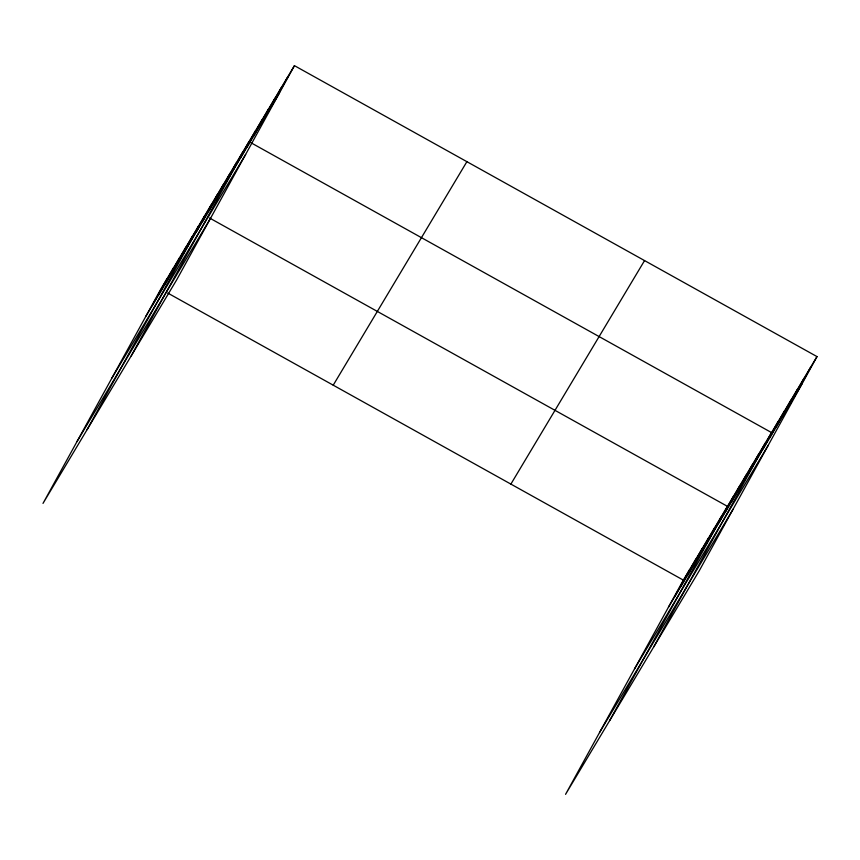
<?xml version="1.0" encoding="UTF-8"?>
<svg xmlns="http://www.w3.org/2000/svg" width="860" height="860" viewBox="0 0 860 860"><rect width="100%" height="100%" fill="white"/><g stroke="black" fill="none" stroke-linecap="round" stroke-linejoin="round"><path stroke-width="1.29" d="M152.242 305.633L167.076 278.629M158.541 295.087L173.376 268.094M164.84 284.552L179.686 257.559M171.14 274.017L185.986 247.024M177.439 263.482L192.285 236.489M183.75 252.947L198.585 225.944M87.107 429.645L204.884 215.408M196.349 231.867L211.184 204.874M202.648 221.332L217.494 194.338M208.948 210.797L223.793 183.803M215.258 200.262L230.093 173.258M221.557 189.716L236.392 162.723M227.857 179.181L242.692 152.188M131.225 355.889L249.002 141.653L771.549 432.591L653.772 646.827M240.65 157.788L255.495 130.795M247.142 146.931L261.988 119.938M253.635 136.073L268.481 109.08M260.128 125.216L274.964 98.223M266.622 114.358L281.457 87.365M273.114 103.512L287.95 76.508M294.442 65.661L176.666 279.887L43 503.401L160.777 289.175L294.442 65.661L817 356.599L699.223 570.825L565.558 794.339L683.334 580.113L817 356.599M674.788 596.571L689.634 569.567M681.088 586.025L695.933 559.032M687.398 575.49L702.233 548.497M693.697 564.955L708.533 537.962M699.997 554.42L714.843 527.427M706.296 543.885L721.142 516.881M609.665 720.583L727.442 506.346L209.485 217.967M718.906 522.805L733.741 495.812M725.206 512.27L740.041 485.276M731.505 501.735L746.351 474.741M737.805 491.2L752.65 464.196M744.104 480.654L758.95 453.661M750.414 470.119L765.25 443.126M763.207 448.726L778.042 421.733M769.7 437.869L784.535 410.876M776.193 427.012L791.028 400.018M782.686 416.154L797.521 389.161M789.179 405.296L804.014 378.303M795.672 394.45L810.507 367.446M145.931 316.168L279.608 92.654M111.972 377.959L245.637 154.434M76.97 441.621L210.635 218.096M333.218 385.183L466.894 161.669M510.883 484.105L644.559 260.58M668.489 607.106L802.165 383.592M634.519 668.897L768.195 445.383M599.528 732.559L733.193 509.045M167.678 293.013L683.334 580.113"/></g></svg>
